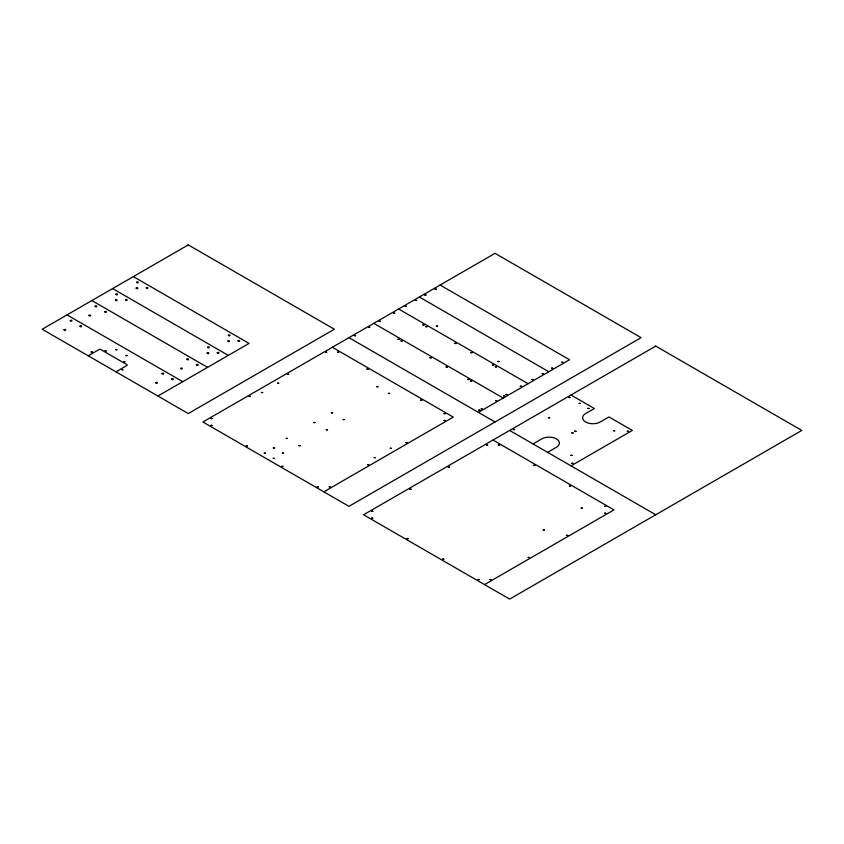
<?xml version="1.0" encoding="UTF-8"?>
<svg xmlns="http://www.w3.org/2000/svg" width="844" height="844" viewBox="0 0 844 844"><rect width="100%" height="100%" fill="white"/><g stroke="black" fill="none" stroke-linecap="round" stroke-linejoin="round"><path stroke-width="1.27" d="M88.219 355.799L99.022 349.553A1.234 0.717 0 0 1 100.774 349.553L126.779 364.566A1.234 0.717 0 0 1 126.779 365.579L115.966 371.824M157.891 396.026L249.043 343.402L133.352 276.6M323.832 491.83L453.26 417.105L332.304 347.274M478.39 412.389L569.542 359.755L440.114 285.04M533.018 443.923L541.785 438.869A10.328 5.961 0 0 1 556.386 438.869A10.328 5.961 0 0 1 556.386 447.299L547.629 452.363M570.998 465.856L632.346 430.429L608.978 416.936L600.211 422A10.328 5.961 0 0 1 585.609 422A10.328 5.961 0 0 1 585.609 413.571L594.366 408.507L570.998 395.013M484.519 584.597L613.947 509.881L492.991 440.051M419.373 297.014L548.79 371.74M398.632 308.988L528.049 383.714M373.797 323.326L503.214 398.051M348.962 337.663L495.038 422M509.649 430.429L655.725 514.766M112.611 288.574L228.302 355.377M91.869 300.559L207.561 367.351M67.035 314.896L182.726 381.688M513.416 429.554L514.65 429.628L513.437 429.49M548.473 417.748L549.708 417.78L548.473 417.748M568.919 397.503L570.154 397.545L568.93 397.471M570.966 455.359L572.2 455.401L570.977 455.327M571.842 463.293L573.076 463.356L571.863 463.219M613.62 430.735L614.854 430.809L613.641 430.672M627.356 431.242L628.59 431.316L627.377 431.168M63.986 329.751C65.494 332.167 66.876 327.978 63.986 329.751M70.274 320.562C71.782 322.967 73.154 318.779 70.274 320.562M79.916 326.122C81.425 328.538 82.796 324.349 79.916 326.122M88.82 315.413C90.329 317.829 91.711 313.641 88.82 315.413M95.108 306.224C96.617 308.63 97.988 304.441 95.108 306.224M91.12 351.99L92.344 352.085L91.12 351.99M104.751 311.784C106.249 314.2 107.631 310.012 104.751 311.784M115.85 294.239C117.358 296.655 118.73 292.467 115.85 294.239M115.406 300.063C116.915 302.479 118.297 298.291 115.406 300.063M104.994 350.893L106.217 350.988L104.994 350.893M125.492 299.81C127.001 302.226 128.372 298.037 125.492 299.81M115.66 349.627L116.883 349.722L115.66 349.627M136.591 282.265C138.1 284.681 139.482 280.493 136.591 282.265M136.148 288.089C137.656 290.505 139.038 286.316 136.148 288.089M121.8 369.704L123.013 369.799L121.863 369.619M123.699 361.696L124.912 361.781L123.699 361.696M125.883 355.535L127.106 355.63L125.883 355.535M146.234 287.836C147.742 290.252 149.114 286.063 146.234 287.836M155.729 382.712C157.237 385.128 158.609 380.939 155.729 382.712M162.006 373.523C163.514 375.939 164.897 371.75 162.006 373.523M171.648 379.083C173.157 381.499 174.539 377.31 171.648 379.083M180.563 368.374C182.072 370.79 183.443 366.602 180.563 368.374M186.84 359.185C188.349 361.601 189.731 357.413 186.84 359.185M196.483 364.745C197.992 367.161 199.363 362.973 196.483 364.745M207.582 347.211C209.09 349.627 210.472 345.428 207.582 347.211M207.149 353.024C208.658 355.44 210.029 351.252 207.149 353.024M217.225 352.771C218.733 355.187 220.115 350.998 217.225 352.771M228.323 335.237C229.832 337.642 231.214 333.454 228.323 335.237M227.891 341.05C229.399 343.466 230.771 339.277 227.891 341.05M210.905 418.445L212.118 418.54L210.905 418.445M210.905 425.365L212.118 425.46L210.905 425.365M237.966 340.797C239.474 343.213 240.857 339.024 237.966 340.797M249.18 396.353L250.394 396.448L249.18 396.353M246.258 445.78L247.471 445.864L246.258 445.78M261.45 392.471L262.663 392.565L261.45 392.471M277.518 383.197L278.731 383.292L277.518 383.197M264.225 453.112L265.438 453.207L264.225 453.112M287.445 374.261L288.669 374.346L287.445 374.261M273.277 447.879L274.5 447.974L273.277 447.879M273.277 458.345L274.5 458.429L273.277 458.345M282.339 453.112L283.552 453.207L282.339 453.112M286.285 438.352L287.498 438.447L286.285 438.352M281.896 466.352L283.12 466.447L281.959 466.268M298.839 445.611L300.063 445.695L298.839 445.611M325.721 352.159L326.944 352.254L325.784 352.075M313.746 422.496L314.96 422.591L313.746 422.496M337.695 352.159L338.919 352.254L337.758 352.075M326.301 429.754L327.525 429.839L326.301 429.754M331.418 412.8L332.642 412.895L331.418 412.8M317.249 486.766L318.462 486.851L317.249 486.766M354.353 335.627L355.567 335.722L354.353 335.627M343.107 419.542L344.32 419.637L343.17 419.457M329.223 486.766L330.447 486.851L329.223 486.766M368.67 327.366L369.883 327.461L368.733 327.282M366.918 369.028L368.132 369.123L366.918 369.028M379.188 321.29L380.401 321.385L379.188 321.29M376.698 386.657L377.922 386.752L376.698 386.657M393.504 313.029L394.718 313.124L393.504 313.029M367.499 464.664L368.722 464.759L367.499 464.664M405.183 306.277L406.407 306.372L405.183 306.277M398.03 339.256L399.244 339.351L398.03 339.256M388.388 393.399L389.611 393.494L388.388 393.399M374.219 457.585L375.432 457.67L374.219 457.585M400.953 340.944L402.166 341.039L400.953 340.944M415.417 300.38L416.63 300.475L415.417 300.38M371.592 511.221L372.805 511.316L371.592 511.221M371.592 518.132L372.805 518.227L371.592 518.132M424.764 294.978L425.977 295.073L424.764 294.978M390.287 448.301L391.51 448.396L390.35 448.217M422.865 324.919L424.078 325.014L422.865 324.919M425.787 326.607L427.001 326.702L425.787 326.607M434.987 289.081L436.2 289.165L434.987 289.081M405.774 442.572L406.987 442.667L405.774 442.572M436.443 326.016L437.667 326.111L436.506 325.932M430.018 357.729L431.242 357.824L430.018 357.729M420.671 400.067L421.894 400.161L420.671 400.067M409.857 489.119L411.081 489.214L409.857 489.119M406.935 538.546L408.158 538.641L406.935 538.546M446.086 367.003L447.309 367.098L446.086 367.003M454.853 343.392L456.077 343.487L454.853 343.392M444.039 413.56L445.263 413.655L444.039 413.56M444.039 420.47L445.263 420.565L444.039 420.47M470.92 352.665L472.144 352.76L470.984 352.581M467.565 379.399L468.779 379.494L467.565 379.399M448.132 467.027L449.356 467.122L448.132 467.027M470.488 381.087L471.701 381.182L470.488 381.087M442.583 559.118L443.796 559.213L442.583 559.118M478.812 410.184L480.025 410.279L478.875 410.1M481.143 408.834L482.367 408.929L481.207 408.749M492.39 365.062L493.613 365.157L492.453 364.977M495.312 366.75L496.536 366.845L495.312 366.75M497.802 361.443L499.015 361.527L497.802 361.443M495.46 400.573L496.683 400.668L495.46 400.573M486.408 444.936L487.621 445.02L486.408 444.936M503.646 395.847L504.86 395.941L503.646 395.847M505.978 394.496L507.202 394.591L506.041 394.412M498.382 444.936L499.606 445.02L498.382 444.936M520.294 386.236L521.518 386.33L520.294 386.236M477.936 579.533L479.149 579.628L477.936 579.533M531.984 379.483L533.197 379.578L531.984 379.483M489.91 579.533L491.134 579.628L489.91 579.533M542.207 373.586L543.43 373.67L542.207 373.586M551.554 368.184L552.778 368.279L551.554 368.184M533.735 465.339L534.948 465.434L533.735 465.339M561.777 362.276L563.001 362.371L561.84 362.192M528.186 557.441L529.399 557.525L528.186 557.441M543.23 530.032L544.443 530.116L543.23 530.032M571.863 432.866L573.076 432.961L571.863 432.866M579.163 403.358L580.387 403.443L579.163 403.358M574.785 431.189L575.998 431.273L574.785 431.189M569.373 485.922L570.597 486.007L569.373 485.922M587.93 408.412L589.144 408.507L587.93 408.412M566.451 535.339L567.674 535.434L566.451 535.339M581.21 508.099L582.423 508.193L581.21 508.099M604.726 506.326L605.95 506.421L604.789 506.242M604.726 513.247L605.95 513.342L604.726 513.247M188.275 244.897L42.2 329.234L188.275 413.571L334.351 329.234L188.275 244.897M495.038 253.327L202.887 422L348.962 506.337L641.113 337.663L495.038 253.327M655.725 346.093L363.574 514.766L509.649 599.103L801.8 430.429L655.725 346.093"/></g></svg>
